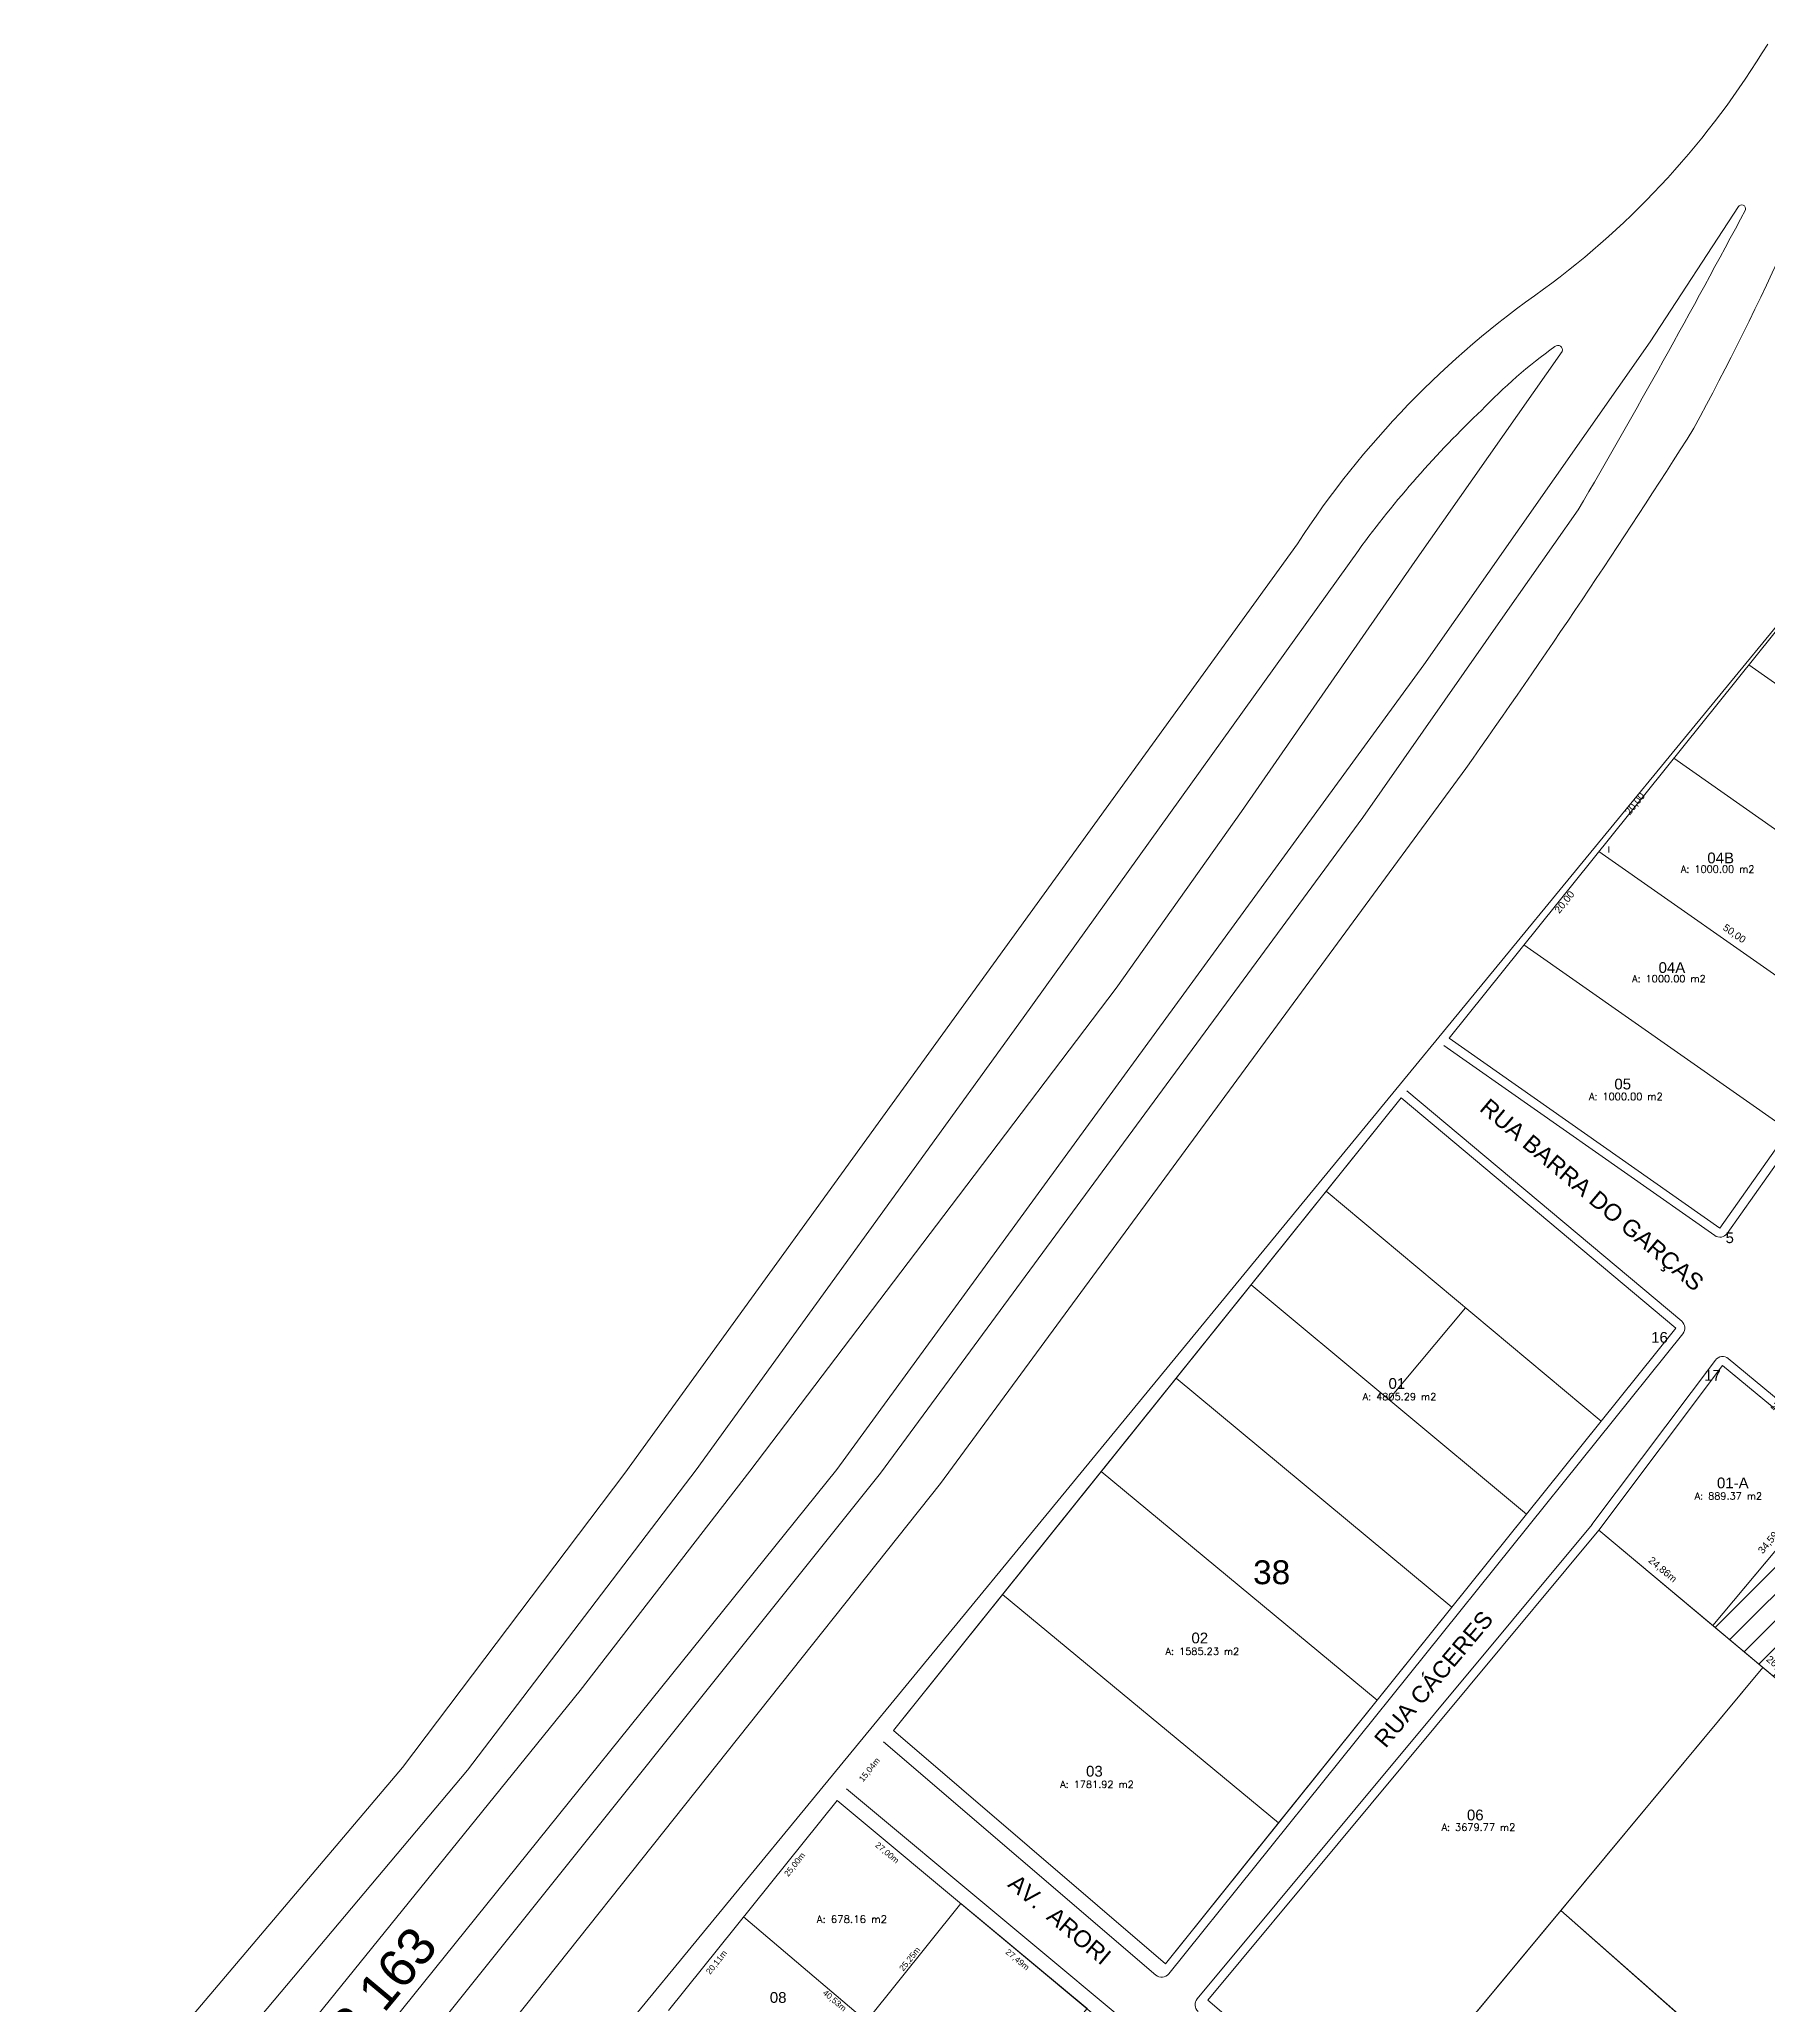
# Model space of a CAD drawing. Header units: metres. Extents: x 3808 to 8215, y 2374 to 6187.
# Drawn here: x 7563.1 to 7852.6, y 5497.3 to 5826.4 of the extents above; entities that cross this region are included whole.
import ezdxf
from ezdxf.enums import TextEntityAlignment as Align

# ---------------------------------------------------------------- set-up
doc = ezdxf.new("R2010")
doc.units = ezdxf.units.M
for name, color, linetype in [('0 - Cotas', 7, 'Continuous'), ('0 - MEIO FIO 2', 251, 'Continuous'), ('Destaque_Lote_01A', 7, 'Continuous'), ('ESPECARQ', 7, 'Continuous'), ('Lotes_Existentes', 7, 'Continuous'), ('Lotes_Novos', 9, 'Continuous'), ('nlote', 7, 'Continuous'), ('NOME RUA', 7, 'Continuous'), ('n°quadra', 7, 'Continuous'), ('pnt_benedito', 1, 'Continuous'), ('Pontos_Q43_L01', 4, 'Continuous'), ('UNIDADE', 7, 'Continuous'), ('vista', 7, 'Continuous')]:
    doc.layers.add(name, color=color, linetype=linetype)
for name, color, linetype, lineweight in [('Destaque_Lote_01B', 7, 'Continuous', 5), ('Lotes_Boundary', 7, 'Continuous', 30), ('MEIO_FIO', 252, 'Continuous', 0)]:
    doc.layers.add(name, color=color, linetype=linetype, lineweight=lineweight)
doc.layers.get('UNIDADE').off()
doc.styles.add('Arial', font='arial.ttf')
doc.styles.add('pedro', font='arial.ttf', dxfattribs={"height": 3})
doc.styles.add('REGUA100', font='arial.ttf')
doc.styles.add('REGUA60', font='romans.shx', dxfattribs={"width": 1.4})
doc.dimstyles.new('Arqui_3D', dxfattribs={"dimtxt": 1.2, "dimasz": 2.5, "dimexe": 2, "dimexo": 3, "dimgap": 0.98, "dimtad": 1, "dimtoh": 1, "dimrnd": 0.005, "dimtxsty": 'Arial', "dimblk": 'NONE', "dimcen": 0, "dimdle": 4, "dimse1": 1, "dimse2": 1, "dimsd1": 1, "dimsd2": 1, "dimclrt": 256, "dimaunit": 1, "dimadec": 0, "dimazin": 0, "dimtfac": 1, "dimtmove": 2, "dimatfit": 2, "dimldrblk": 'NONE', "dimfxl": 1, "dimtolj": 1, "dimtzin": 0, "dimarcsym": 0})
doc.dimstyles.new('Copy(2) of ISO-25', dxfattribs={"dimtxt": 1, "dimasz": 2.5, "dimexe": 1.25, "dimexo": 0.625, "dimgap": 0.2, "dimtad": 1, "dimtoh": 1, "dimlfac": 1, "dimzin": 1, "dimtxsty": 'Arial', "dimblk": 'NONE', "dimcen": 0, "dimse1": 1, "dimse2": 1, "dimsd1": 1, "dimsd2": 1, "dimclrt": 256, "dimaunit": 1, "dimadec": 3, "dimazin": 0, "dimtfac": 1, "dimtmove": 0, "dimatfit": 3, "dimldrblk": 'NONE', "dimfxl": 1, "dimtolj": 1, "dimtzin": 0, "dimarcsym": 0})

# ---------------------------------------------------------------- blocks, each defined once
blk = doc.blocks.new('INDUNI1')
at = {"color": 0, "lineweight": 0, "style": 'REGUA100', "width": 1.4, "flags": 8}
for tag, p in [('NOME1', (0, 0)), ('NOME2', (0, -4.29))]:
    blk.add_attdef(tag, text='', height=2.5, dxfattribs=at).set_placement(p, align=Align.CENTER)
at = {"layer": 'ESPECARQ', "color": 3, "lineweight": 0, "style": 'REGUA60', "width": 1.4}
blk.add_attdef('AREA', text='', height=25, dxfattribs=at).set_placement((0, -7.81), align=Align.CENTER)
at = {"layer": 'ESPECARQ', "lineweight": 0, "style": 'REGUA60', "width": 1.4, "flags": 8}
for tag, p in [('REVPAR', (0, -12.81)), ('PISO', (0, -10.31)), ('PEDIR', (0, -15.31))]:
    blk.add_attdef(tag, text='', height=1.5, dxfattribs=at).set_placement(p, align=Align.CENTER)
blk = doc.blocks.new('*D9926')
at = {"layer": 'Defpoints', "color": 0, "ltscale": 100, "transparency": 16777216}
for p in [(7824.33, 5690.41), (7826.13, 5688.97), (7811.78, 5674.78)]:
    blk.add_point(p, dxfattribs=at)
at = {"layer": 'Lotes_Existentes', "lineweight": 5, "ltscale": 100, "transparency": 16777216, "insert": (7818.64, 5681.9), "char_height": 1.2, "attachment_point": 5, "rotation": 51.2328, "style": 'Arial'}
blk.add_mtext('\\A1;20,00', dxfattribs=at)
blk = doc.blocks.new('_None')
blk = doc.blocks.new('*D9927')
at = {"layer": 'Defpoints', "color": 0, "ltscale": 100, "transparency": 16777216}
for p in [(7836.88, 5706.04), (7838.04, 5705.1), (7824.33, 5690.41)]:
    blk.add_point(p, dxfattribs=at)
at = {"layer": 'Lotes_Existentes', "lineweight": 5, "ltscale": 100, "transparency": 16777216, "insert": (7830.44, 5698.36), "char_height": 1.2, "attachment_point": 5, "rotation": 51.2328, "style": 'Arial'}
blk.add_mtext('\\A1;20,00', dxfattribs=at)
blk = doc.blocks.new('*D9930')
at = {"layer": 'Defpoints', "color": 0, "ltscale": 100, "transparency": 16777216}
for p in [(7824.33, 5690.41), (7867.67, 5660.02), (7867.67, 5660.02)]:
    blk.add_point(p, dxfattribs=at)
at = {"layer": 'Lotes_Existentes', "lineweight": 5, "ltscale": 100, "transparency": 16777216, "insert": (7846.98, 5676.61), "char_height": 1.2, "attachment_point": 5, "rotation": 324.9646, "style": 'Arial'}
blk.add_mtext('\\A1;50,00', dxfattribs=at)
blk = doc.blocks.new('*D9948')
at = {"layer": 'Defpoints', "color": 0, "ltscale": 100, "transparency": 16777216}
for p in [(7845.05, 5604.36), (7864.66, 5586.19), (7865.62, 5587.35)]:
    blk.add_point(p, dxfattribs=at)
at = {"lineweight": 5, "ltscale": 100, "transparency": 16777216, "insert": (7855.46, 5596), "char_height": 1.2, "attachment_point": 5, "rotation": 320.4015, "style": 'Arial'}
blk.add_mtext('\\A1;26,69m', dxfattribs=at)
blk = doc.blocks.new('*D9951')
at = {"layer": 'Defpoints', "color": 0, "ltscale": 100, "transparency": 16777216}
for p in [(7824.35, 5576.8), (7843.4, 5560.84), (7843.4, 5560.84)]:
    blk.add_point(p, dxfattribs=at)
at = {"lineweight": 5, "ltscale": 100, "transparency": 16777216, "insert": (7834.97, 5570.12), "char_height": 1.2, "attachment_point": 5, "rotation": 320.0405, "style": 'Arial'}
blk.add_mtext('\\A1;24,86m', dxfattribs=at)
blk = doc.blocks.new('*D9952')
at = {"layer": 'Defpoints', "color": 0, "ltscale": 100, "transparency": 16777216}
for p in [(7843.4, 5560.84), (7863.86, 5543.69), (7863.86, 5543.69)]:
    blk.add_point(p, dxfattribs=at)
at = {"lineweight": 5, "ltscale": 100, "transparency": 16777216, "insert": (7854.72, 5553.57), "char_height": 1.2, "attachment_point": 5, "rotation": 320.0405, "style": 'Arial'}
blk.add_mtext('\\A1;26,69m', dxfattribs=at)
blk = doc.blocks.new('*D9954')
at = {"layer": 'Defpoints', "color": 0, "ltscale": 100, "transparency": 16777216}
for p in [(7865.62, 5587.35), (7865.62, 5587.35), (7843.4, 5560.84)]:
    blk.add_point(p, dxfattribs=at)
at = {"lineweight": 5, "ltscale": 100, "transparency": 16777216, "insert": (7853.2, 5575.18), "char_height": 1.2, "attachment_point": 5, "rotation": 50.0405, "style": 'Arial'}
blk.add_mtext('\\A1;34,59m', dxfattribs=at)
blk = doc.blocks.new('*D11626')
at = {"layer": 'Defpoints', "color": 0, "transparency": 16777216}
for p in [(7706.15, 5543.26), (7696.74, 5531.53), (7698.21, 5530.35)]:
    blk.add_point(p, dxfattribs=at)
at = {"layer": '0 - Cotas', "lineweight": 5, "transparency": 16777216, "insert": (7702.22, 5536.63), "char_height": 1, "attachment_point": 5, "rotation": 51.2328, "style": 'Arial'}
blk.add_mtext('\\A1;15,04m', dxfattribs=at)
blk = doc.blocks.new('*D11629')
at = {"layer": 'Defpoints', "color": 0, "transparency": 16777216}
for p in [(7696.74, 5531.53), (7716.05, 5512.54), (7717.49, 5514.26)]:
    blk.add_point(p, dxfattribs=at)
at = {"layer": '0 - Cotas', "lineweight": 5, "transparency": 16777216, "insert": (7705.08, 5522.71), "char_height": 1, "attachment_point": 5, "rotation": 320.2182, "style": 'Arial'}
blk.add_mtext('\\A1;27,00m', dxfattribs=at)
blk = doc.blocks.new('*D11630')
at = {"layer": 'Defpoints', "color": 0, "transparency": 16777216}
for p in [(7717.49, 5514.26), (7738.62, 5496.66), (7737.31, 5495.1)]:
    blk.add_point(p, dxfattribs=at)
at = {"layer": '0 - Cotas', "lineweight": 5, "transparency": 16777216, "insert": (7726.9, 5504.8), "char_height": 1, "attachment_point": 5, "rotation": 320.2182, "style": 'Arial'}
blk.add_mtext('\\A1;27,49m', dxfattribs=at)
blk = doc.blocks.new('*D11641')
at = {"layer": 'Defpoints', "color": 0, "transparency": 16777216}
for p in [(7681.08, 5512.04), (7682.73, 5510.72), (7668.5, 5496.37)]:
    blk.add_point(p, dxfattribs=at)
at = {"layer": '0 - Cotas', "lineweight": 5, "transparency": 16777216, "insert": (7676.6, 5504.37), "char_height": 1, "attachment_point": 5, "rotation": 51.2328, "style": 'Arial'}
blk.add_mtext('\\A1;20,11m', dxfattribs=at)
blk = doc.blocks.new('*D11642')
at = {"layer": 'Defpoints', "color": 0, "transparency": 16777216}
for p in [(7696.74, 5531.53), (7681.08, 5512.04), (7682.69, 5510.75)]:
    blk.add_point(p, dxfattribs=at)
at = {"layer": '0 - Cotas', "lineweight": 5, "transparency": 16777216, "insert": (7689.69, 5520.75), "char_height": 1, "attachment_point": 5, "rotation": 51.2328, "style": 'Arial'}
blk.add_mtext('\\A1;25,00m', dxfattribs=at)
blk = doc.blocks.new('*D11658')
at = {"layer": 'Defpoints', "color": 0, "transparency": 16777216}
for p in [(7681.08, 5512.04), (7710.87, 5484.51), (7711.99, 5485.82)]:
    blk.add_point(p, dxfattribs=at)
at = {"layer": '0 - Cotas', "lineweight": 5, "transparency": 16777216, "insert": (7696.27, 5497.95), "char_height": 1, "attachment_point": 5, "rotation": 319.6872, "style": 'Arial'}
blk.add_mtext('\\A1;40,53m', dxfattribs=at)
blk = doc.blocks.new('*D11662')
at = {"layer": 'Defpoints', "color": 0, "transparency": 16777216}
for p in [(7717.49, 5514.26), (7701.67, 5494.57), (7701.67, 5494.57)]:
    blk.add_point(p, dxfattribs=at)
at = {"layer": '0 - Cotas', "lineweight": 5, "transparency": 16777216, "insert": (7708.96, 5504.92), "char_height": 1, "attachment_point": 5, "rotation": 51.2201, "style": 'Arial'}
blk.add_mtext('\\A1;25,25m', dxfattribs=at)

msp = doc.modelspace()

# ---------------------------------------------------------------- hatches: boundary and pattern name
at = {"layer": 'Destaque_Lote_01B', "lineweight": 5, "ltscale": 100}
h = msp.add_hatch(dxfattribs=at)
h.set_pattern_fill('ANSI31', color=256)
h.set_pattern_definition([(45, (-713709.151, -8862620.3794), (-2.2450640303, 2.2450640303), [])])
h.paths.add_polyline_path([(7886.182, 5570.334), (7865.616, 5587.347), (7843.402, 5560.836), (7851.82, 5553.783), (7863.861, 5543.694)])

# ---------------------------------------------------------------- linework, layer by layer
at = {"lineweight": 5, "ltscale": 100}
for p, q in [((7865.616, 5587.347), (7843.402, 5560.836)), ((7701.673, 5494.574), (7717.487, 5514.257))]:
    msp.add_line(p, q, dxfattribs=at)
at = {"layer": '0 - MEIO FIO 2', "lineweight": 5}
for p, q in [((7832.906, 5775.784), (7847.7, 5798.424)), ((7795.014, 5721.689), (7832.906, 5775.784)), ((7793.511, 5739.003), (7818.175, 5774.159)), ((7808.63, 5730.202), (7820.861, 5747.615)), ((7661.172, 5586.339), (7773.84, 5741.959)), ((7784.062, 5740.853), (7727.898, 5662.584)), ((7764.469, 5697.116), (7793.511, 5739.003)), ((7784.821, 5696.103), (7808.63, 5730.202)), ((7696.671, 5586.943), (7795.014, 5721.689)), ((7714.055, 5584.621), (7802.058, 5704.321)), ((7743.495, 5667.517), (7764.469, 5697.116)), ((7703.991, 5586.329), (7784.821, 5696.103)), ((7717.065, 5632.718), (7743.495, 5667.517)), ((7727.898, 5662.584), (7673.133, 5586.877)), ((7682.095, 5586.675), (7717.065, 5632.718)), ((7474.43, 5310.942), (7696.671, 5586.943)), ((7571.045, 5420.15), (7703.991, 5586.329)), ((7623.953, 5537.043), (7661.172, 5586.339)), ((7634.85, 5536.615), (7673.133, 5586.877)), ((7653.689, 5549.94), (7682.095, 5586.675)), ((7590.346, 5429.121), (7714.055, 5584.621)), ((7457.224, 5307.12), (7653.689, 5549.94)), ((7433.471, 5312.261), (7623.953, 5537.043)), ((7445.019, 5311.174), (7634.85, 5536.615))]:
    msp.add_line(p, q, dxfattribs=at)
for centre, radius, start, end in [((7730.952, 5899.177), 142.155, 306.27125, 328.8485), ((7318.978, 6040.302), 591.257, 331.842434, 338.793706), ((6582.461, 6470.884), 1434.139, 329.713572, 332.012671), ((7848.24, 5798.043), 0.66, 345.35343, 148.90059), ((7903.939, 5657.36), 155.186, 124.94396, 146.96537), ((7870.389, 5701.228), 91.085, 125.91107, 136.22451), ((7817.452, 5774.41), 0.765, 340.89128, 129.52257), ((7922.17, 5640.196), 170.896, 133.41774, 143.91426), ((6653.836, 6515.628), 1405.928, 324.755881, 327.551475)]:
    msp.add_arc(centre, radius, start, end, dxfattribs=at)
at = {"layer": 'Destaque_Lote_01A', "lineweight": 5, "ltscale": 100}
for p, q in [((7740.982, 5586.627), (7791.199, 5649.158)), ((7778.645, 5633.525), (7824.723, 5595.042)), ((7766.091, 5617.893), (7812.207, 5579.469)), ((7789.149, 5598.681), (7801.976, 5614.04)), ((7787.174, 5548.323), (7837.24, 5610.615)), ((7753.536, 5602.26), (7799.69, 5563.896))]:
    msp.add_line(p, q, dxfattribs=at)
at = {"layer": 'Lotes_Boundary', "lineweight": 5, "flags": 128}
for points in [[(7837.24, 5610.615), (7791.199, 5649.158), (7740.982, 5586.627), (7787.184, 5548.315)], [(7740.982, 5586.627), (7724.414, 5565.996), (7770.666, 5527.757), (7787.184, 5548.315)], [(7851.82, 5553.783), (7824.349, 5576.801), (7758.827, 5498.107), (7786.078, 5474.748), (7817.957, 5513.073)], [(7724.414, 5565.996), (7706.154, 5543.258), (7751.731, 5504.19), (7770.666, 5527.757)], [(7846.936, 5487.191), (7843.743, 5490.375), (7817.957, 5513.073), (7786.078, 5474.748), (7822.923, 5443.164), (7860.512, 5473.456)]]:
    msp.add_lwpolyline(points, close=True, dxfattribs=at)
at = {"layer": 'Lotes_Boundary', "lineweight": 5, "ltscale": 100, "flags": 128}
for points in [[(7824.349, 5576.801), (7843.402, 5560.836), (7865.616, 5587.347), (7845.049, 5604.361)], [(7886.182, 5570.334), (7865.616, 5587.347), (7843.402, 5560.836), (7851.82, 5553.783), (7863.861, 5543.694)], [(7717.487, 5514.257), (7701.673, 5494.574), (7722.26, 5477.107), (7738.615, 5496.665)]]:
    msp.add_lwpolyline(points, close=True, dxfattribs=at)
at = {"layer": 'Lotes_Existentes', "lineweight": 5}
for p, q in [((7884.083, 5764.818), (7799.229, 5659.157)), ((7890.753, 5692.691), (7849.428, 5721.665)), ((7879.213, 5676.356), (7836.878, 5706.038)), ((7867.674, 5660.021), (7824.329, 5690.411)), ((7856.134, 5643.685), (7811.779, 5674.784)), ((7844.595, 5627.35), (7799.229, 5659.157)), ((7791.199, 5649.158), (7706.154, 5543.258)), ((7837.24, 5610.615), (7791.199, 5649.158)), ((7844.595, 5627.35), (7856.134, 5643.685)), ((7837.24, 5610.615), (7751.731, 5504.19)), ((7845.049, 5604.361), (7824.349, 5576.801)), ((7906.749, 5553.321), (7845.049, 5604.361)), ((7787.174, 5548.323), (7740.982, 5586.627)), ((7824.349, 5576.801), (7758.827, 5498.107)), ((7824.349, 5576.801), (7883.879, 5526.921)), ((7724.414, 5565.996), (7770.661, 5527.761)), ((7851.82, 5553.783), (7786.078, 5474.748)), ((7706.154, 5543.258), (7751.731, 5504.19)), ((7668.495, 5496.366), (7696.737, 5531.533)), ((7696.737, 5531.533), (7759.408, 5479.352)), ((7817.957, 5513.073), (7843.743, 5490.375)), ((7758.827, 5498.107), (7848.853, 5420.937))]:
    msp.add_line(p, q, dxfattribs=at)
at = {"layer": 'Lotes_Novos', "lineweight": 5}
msp.add_line((7681.084, 5512.042), (7742.893, 5459.601), dxfattribs=at)
at = {"layer": 'MEIO_FIO', "lineweight": 5}
for p, q in [((7225.079, 4962.93), (7876.427, 5755.285)), ((7845.82, 5626.484), (7915.841, 5725.606)), ((7843.733, 5626.122), (7798.368, 5657.929)), ((7838.203, 5611.765), (7792.139, 5650.328)), ((7838.409, 5609.675), (7752.274, 5502.47)), ((7843.85, 5605.261), (7823.172, 5577.732)), ((7907.716, 5554.468), (7846.005, 5605.516)), ((7823.196, 5577.76), (7757.034, 5498.299)), ((7704.526, 5541.36), (7750.128, 5502.271)), ((7698.337, 5533.455), (7761.777, 5480.632))]:
    msp.add_line(p, q, dxfattribs=at)
for centre, start, end in [((7844.595, 5627.35), 234.96456, 324.76194), ((7837.24, 5610.615), 321.21925, 50.06512), ((7845.049, 5604.361), 50.40148, 143.09021), ((7751.104, 5503.41), 229.39714, 321.21925), ((7758.187, 5497.339), 140.21824, 229.39714)]:
    msp.add_arc(centre, 1.5, start, end, dxfattribs=at)

# ---------------------------------------------------------------- block references
at = {"layer": 'UNIDADE', "lineweight": 5}
ref = msp.add_blockref('INDUNI1', (7844.224, 5693.132), dxfattribs=dict(at, xscale=0.8, yscale=0.8, zscale=0.5))
ref.add_attrib('AREA', 'A: 1000.00 m2', dxfattribs={"layer": 'ESPECARQ', "lineweight": 0, "height": 1.2, "style": 'REGUA60'}).set_placement((7844.224, 5686.881), align=Align.CENTER)
ref = msp.add_blockref('INDUNI1', (7836.062, 5674.775), dxfattribs=dict(at, xscale=0.8, yscale=0.8, zscale=0.5))
ref.add_attrib('AREA', 'A: 1000.00 m2', dxfattribs={"layer": 'ESPECARQ', "lineweight": 0, "height": 1.2, "style": 'REGUA60'}).set_placement((7836.062, 5668.524), align=Align.CENTER)
ref = msp.add_blockref('INDUNI1', (7828.84, 5655.057), dxfattribs=dict(at, xscale=0.8, yscale=0.8, zscale=0.5))
ref.add_attrib('AREA', 'A: 1000.00 m2', dxfattribs={"layer": 'ESPECARQ', "lineweight": 0, "height": 1.2, "style": 'REGUA60'}).set_placement((7828.84, 5648.806), align=Align.CENTER)
ref = msp.add_blockref('INDUNI1', (7790.929, 5604.801), dxfattribs=dict(at, xscale=0.8, yscale=0.8, zscale=0.05))
ref.add_attrib('AREA', 'A: 4805.29 m2', dxfattribs={"layer": 'ESPECARQ', "lineweight": 0, "height": 1.2, "style": 'REGUA60'}).set_placement((7790.929, 5598.55), align=Align.CENTER)
ref = msp.add_blockref('INDUNI1', (7846.021, 5588.166), dxfattribs=dict(at, xscale=0.8, yscale=0.8, zscale=0.05))
ref.add_attrib('AREA', 'A: 889.37 m2', dxfattribs={"layer": 'ESPECARQ', "lineweight": 0, "height": 1.2, "style": 'REGUA60'}).set_placement((7846.021, 5581.916), align=Align.CENTER)
ref = msp.add_blockref('INDUNI1', (7757.916, 5562.157), dxfattribs=dict(at, xscale=0.8, yscale=0.8, zscale=0.05))
ref.add_attrib('AREA', 'A: 1585.23 m2', dxfattribs={"layer": 'ESPECARQ', "lineweight": 0, "height": 1.2, "style": 'REGUA60'}).set_placement((7757.916, 5555.906), align=Align.CENTER)
ref = msp.add_blockref('INDUNI1', (7740.263, 5539.882), dxfattribs=dict(at, xscale=0.8, yscale=0.8, zscale=0.05))
ref.add_attrib('AREA', 'A: 1781.92 m2', dxfattribs={"layer": 'ESPECARQ', "lineweight": 0, "height": 1.2, "style": 'REGUA60'}).set_placement((7740.263, 5533.631), align=Align.CENTER)
ref = msp.add_blockref('INDUNI1', (7804.154, 5532.694), dxfattribs=dict(at, xscale=0.8, yscale=0.8, zscale=0.05))
ref.add_attrib('AREA', 'A: 3679.77 m2', dxfattribs={"layer": 'ESPECARQ', "lineweight": 0, "height": 1.2, "style": 'REGUA60'}).set_placement((7804.154, 5526.443), align=Align.CENTER)
at = {"layer": 'UNIDADE', "lineweight": 5, "ltscale": 100}
ref = msp.add_blockref('INDUNI1', (7699.003, 5512.988), dxfattribs=dict(at, xscale=0.05, yscale=0.05, zscale=0.05))
ref.add_attrib('AREA', 'A: 678.16 m2', dxfattribs={"layer": 'ESPECARQ', "color": 2, "lineweight": 0, "height": 1.25, "style": 'REGUA60'}).set_placement((7699.213, 5511.01), align=Align.CENTER)

# ---------------------------------------------------------------- texts
at = {"layer": 'nlote', "lineweight": 5, "style": 'Arial'}
for s, p in [('04B', (7842.493, 5688.447)), ('04A', (7834.33, 5670.09)), ('05', (7826.926, 5650.589)), ('01', (7789.096, 5600.448)), ('01-A', (7844.105, 5583.796)), ('02', (7756.088, 5557.833)), ('03', (7738.435, 5535.524)), ('06', (7802.229, 5528.192)), ('08', (7685.464, 5497.634))]:
    msp.add_text(s, height=1.8, dxfattribs=at).set_placement(p)
at = {"layer": 'NOME RUA', "linetype": 'Continuous', "lineweight": 5, "style": 'Arial'}
for s, rotation, p in [('RUA BARRA DO GARÇAS', 319.88114, (7804.166, 5647.15)), ('RUA CÁCERES', 49.88114, (7788.609, 5540.151)), ('AV.  ARORI', 319.88114, (7725.147, 5517.236))]:
    msp.add_text(s, height=2.8, rotation=rotation, dxfattribs=at).set_placement(p)
at = {"layer": 'n°quadra', "lineweight": 5, "style": 'Arial'}
msp.add_text('38', height=4, rotation=0.02799, dxfattribs=at).set_placement((7766.419, 5567.734))
at = {"layer": 'pnt_benedito', "lineweight": 5, "style": 'Arial'}
for s, p in [('5', (7845.552, 5624.85)), ('16', (7833.092, 5608.165)), ('17', (7841.956, 5601.808))]:
    msp.add_text(s, height=1.8, dxfattribs=at).set_placement(p)
at = {"layer": 'Pontos_Q43_L01', "lineweight": 5, "style": 'Arial'}
msp.add_text('I', height=1.08, dxfattribs=at).set_placement((7825.801, 5690.233))
at = {"layer": 'vista', "lineweight": 5, "style": 'pedro'}
msp.add_text('BR 163', height=6.24, rotation=50.23736, dxfattribs=at).set_placement((7606.737, 5488.617), align=Align.TOP_LEFT)

# ---------------------------------------------------------------- dimensions: what is measured, and where the dimension line sits
at = {"lineweight": 5, "ltscale": 100}
for p1, p2, distance, picture, middle in [((7845.049, 5604.361), (7865.616, 5587.347), -1.506, '*D9948', (7855.456, 5596.004)), ((7843.402, 5560.836), (7865.616, 5587.347), 0, '*D9954', (7853.205, 5575.184)), ((7824.349, 5576.801), (7843.402, 5560.836), 0, '*D9951', (7834.968, 5570.122)), ((7843.402, 5560.836), (7863.861, 5543.694), 0, '*D9952', (7854.724, 5553.569))]:
    dim = msp.add_aligned_dim(p1=p1, p2=p2, distance=distance, dimstyle='Arqui_3D', override={"dimscale": 0, "dimpost": 'm', "dimtix": 0, "dimtofl": 1, "dimtmove": 2, "dimatfit": 2}, dxfattribs=at)
    dim.commit()
    dim.dimension.update_dxf_attribs({"geometry": picture, "text_midpoint": middle})
at = {"layer": '0 - Cotas', "lineweight": 5}
for base, p1, p2, angle, picture, middle in [((7698.207, 5530.353), (7706.154, 5543.258), (7696.737, 5531.533), 231.23281, '*D11626', (7702.843, 5536.125)), ((7682.689, 5510.754), (7696.737, 5531.533), (7681.084, 5512.042), 231.23281, '*D11642', (7690.31, 5520.244)), ((7716.054, 5512.536), (7696.737, 5531.533), (7717.487, 5514.257), 320.21824, '*D11629', (7704.568, 5522.099)), ((7701.673, 5494.574), (7717.487, 5514.257), (7701.673, 5494.574), 231.22012, '*D11662', (7709.58, 5504.416)), ((7737.309, 5495.096), (7717.487, 5514.257), (7738.615, 5496.665), 320.21824, '*D11630', (7726.392, 5504.185)), ((7682.728, 5510.723), (7668.495, 5496.366), (7681.084, 5512.042), 51.23281, '*D11641', (7677.225, 5503.871)), ((7710.875, 5484.508), (7681.084, 5512.042), (7711.989, 5485.821), 319.68724, '*D11658', (7695.747, 5497.343))]:
    dim = msp.add_linear_dim(base=base, p1=p1, p2=p2, angle=angle, dimstyle='Copy(2) of ISO-25', override={"dimpost": 'm'}, dxfattribs=at)
    dim.commit()
    dim.dimension.update_dxf_attribs({"geometry": picture, "text_midpoint": middle, "dimtype": 161})
at = {"layer": 'Lotes_Existentes', "lineweight": 5, "ltscale": 100}
for p2, distance, text, picture, middle in [((7836.878, 5706.038), -1.492, '20,00', '*D9927', (7830.44, 5698.356)), ((7867.674, 5660.021), 0, '50,00', '*D9930', (7846.978, 5676.609))]:
    dim = msp.add_aligned_dim(p1=(7824.329, 5690.411), p2=p2, distance=distance, text=text, dimstyle='Arqui_3D', override={"dimscale": 0, "dimpost": 'm', "dimtix": 0, "dimtofl": 1, "dimtmove": 2, "dimatfit": 2}, dxfattribs=at)
    dim.commit()
    dim.dimension.update_dxf_attribs({"geometry": picture, "text_midpoint": middle})
dim = msp.add_linear_dim(base=(7826.126, 5688.968), p1=(7811.779, 5674.784), p2=(7824.329, 5690.411), angle=51.23281, text='20,00', dimstyle='Arqui_3D', override={"dimscale": 0, "dimpost": 'm', "dimtix": 0, "dimtofl": 1, "dimtmove": 2, "dimatfit": 2}, dxfattribs=at)
dim.commit()
dim.dimension.update_dxf_attribs({"geometry": '*D9926', "text_midpoint": (7818.638, 5681.9), "dimtype": 161})

doc.saveas('drawing.dxf')
